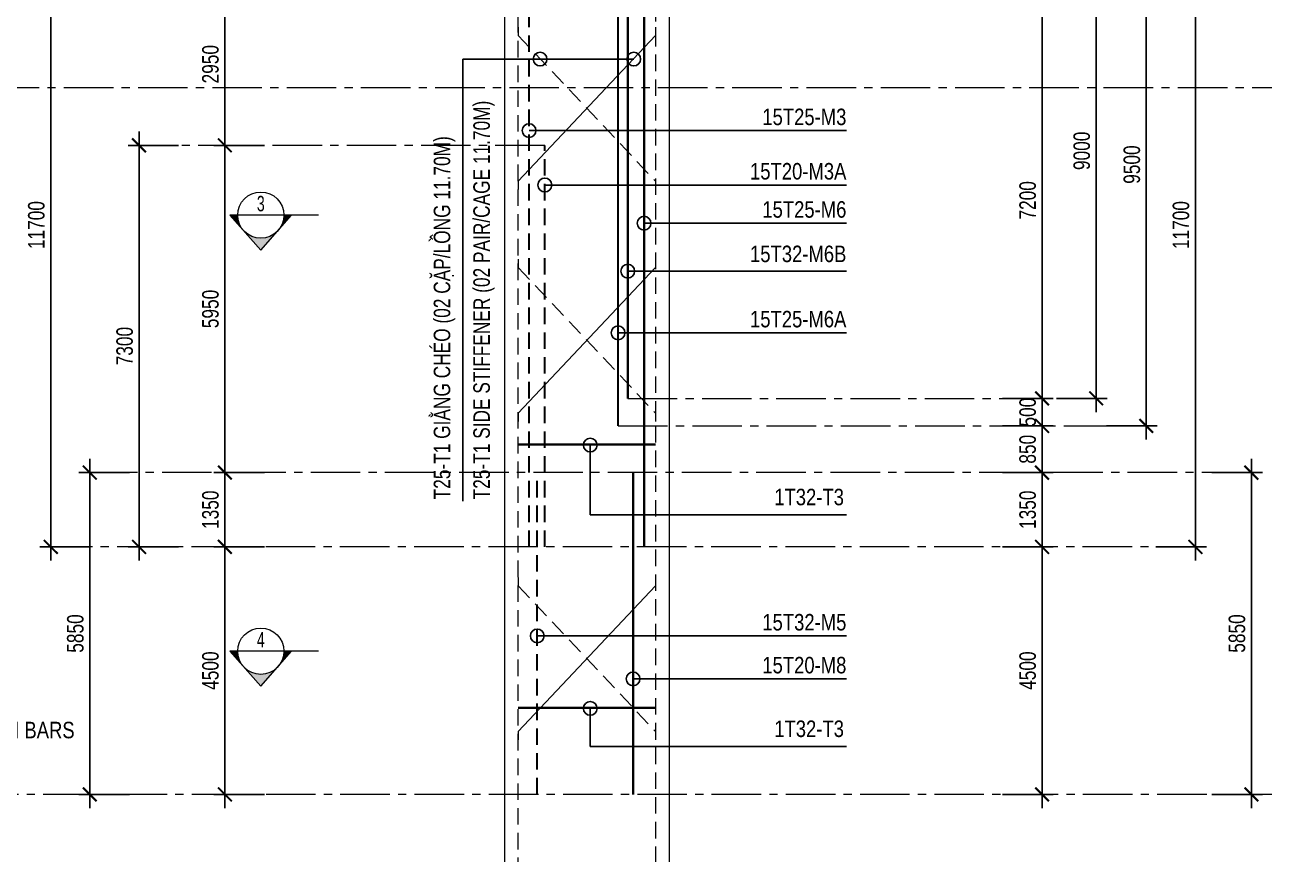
# Model space of a CAD drawing. Header units: millimetres. Extents: x 2746337 to 7547699, y -363432 to 15720.
# Drawn here: x 3076221 to 3098751, y -27087 to -12008 of the extents above; entities that cross this region are included whole.
import ezdxf
from ezdxf.enums import TextEntityAlignment as Align

# ---------------------------------------------------------------- set-up
doc = ezdxf.new("R2010")
doc.units = ezdxf.units.MM
doc.header["$LTSCALE"] = 1200
doc.header["$PDMODE"] = 3
for name, pattern in [('CENTER2', [1.125, 0.75, -0.125, 0.125, -0.125]), ('CONTINOUS', [0]), ('HIDDEN', [0.375, 0.25, -0.125])]:
    doc.linetypes.add(name, pattern=pattern)
for name, color, linetype, lineweight in [('1', 9, 'Continuous', 13), ('BOUND', 3, 'Continuous', 20), ('C1CO', 4, 'Continuous', 35), ('Grid line', 160, 'CENTER2', 5), ('HIDE', 8, 'HIDDEN', 13), ('K-THUOC', 1, 'Continuous', 18), ('LEADER', 8, 'Continuous', 9), ('T1CO', 4, 'Continuous', 20), ('T1HI', 4, 'HIDDEN', 13), ('TCCO', 4, 'Continuous', 35), ('TCHI', 4, 'HIDDEN', 30), ('TEXTMA', 2, 'Continuous', 13), ('TEXTVN', 2, 'Continuous', 20)]:
    doc.layers.add(name, color=color, linetype=linetype, lineweight=lineweight)
doc.styles.add('DB_Arial', font='arial.ttf', dxfattribs={"width": 0.8})
doc.styles.add('SMTEXT', font='arial.ttf', dxfattribs={"width": 0.75})
doc.styles.add('TEXTVN', font='VHELVCN.TTF', dxfattribs={"width": 0.8})
doc.dimstyles.new('BSV1-100', dxfattribs={"dimtxt": 300, "dimasz": 250, "dimexe": 200, "dimexo": 0, "dimgap": 108, "dimtad": 1, "dimdec": 0, "dimdsep": 46, "dimtxsty": 'SMTEXT', "dimblk": 'ARCHTICK', "dimcen": 100, "dimdle": 250, "dimclrd": 256, "dimclre": 256, "dimclrt": 1, "dimadec": 0, "dimazin": 0, "dimtfac": 1, "dimtdec": 0, "dimtix": 1, "dimtmove": 2, "dimatfit": 3, "dimfxl": 720, "dimfxlon": 1, "dimtolj": 1, "dimtzin": 0, "dimarcsym": 0})
doc.dimstyles.new('BSV25', dxfattribs={"dimtxt": 300, "dimasz": 250, "dimexe": 200, "dimexo": 0, "dimgap": 108, "dimtad": 1, "dimdec": 0, "dimlfac": 0.25, "dimdsep": 46, "dimtxsty": 'SMTEXT', "dimblk": 'ARCHTICK', "dimcen": 100, "dimdle": 250, "dimclrd": 256, "dimclre": 256, "dimclrt": 2, "dimadec": 0, "dimazin": 0, "dimtfac": 1, "dimtdec": 0, "dimtix": 1, "dimtmove": 2, "dimatfit": 3, "dimfxl": 800, "dimfxlon": 1, "dimtolj": 1, "dimtzin": 0, "dimarcsym": 0})

# ---------------------------------------------------------------- blocks, each defined once
blk = doc.blocks.new('_ArchTick')
at = {"color": 0, "linetype": 'ByBlock', "const_width": 0.15}
blk.add_lwpolyline([(-0.5, -0.5), (0.5, 0.5)], dxfattribs=at)
blk = doc.blocks.new('*D415')
at = {"layer": 'Defpoints', "color": 0, "transparency": 16777216}
for p in [(3084938, -8850), (3071129, -11850), (3084938, -11850)]:
    blk.add_point(p, dxfattribs=at)
at = {"layer": 'K-THUOC', "lineweight": -2, "transparency": 16777216}
for p, q in [((3071129, -8600), (3071129, -12100)), ((3071849, -8850), (3070929, -8850)), ((3071849, -11850), (3070929, -11850))]:
    blk.add_line(p, q, dxfattribs=at)
at = {"layer": 'K-THUOC', "lineweight": -2, "transparency": 16777216, "xscale": 250, "yscale": 250, "zscale": 250}
for p, rotation in [((3071129, -8850), 90), ((3071129, -11850), 270)]:
    blk.add_blockref('_ArchTick', p, dxfattribs=dict(at, rotation=rotation))
at = {"layer": 'K-THUOC', "color": 1, "transparency": 16777216, "char_height": 300, "attachment_point": 5, "rotation": 90, "style": 'SMTEXT'}
for s, insert in [('\\A1;T12a200-L1,L2,L3', (3071417, -10350)), ('\\A1;3000', (3070867, -10350))]:
    blk.add_mtext(s, dxfattribs=dict(at, insert=insert))
blk = doc.blocks.new('*D420')
at = {"layer": 'Defpoints', "color": 0, "transparency": 16777216}
for p in [(3084938, -11850), (3071129, -26000), (3077931, -26000)]:
    blk.add_point(p, dxfattribs=at)
at = {"layer": 'K-THUOC', "lineweight": -2, "transparency": 16777216}
for p, q in [((3071129, -11600), (3071129, -26250)), ((3071849, -11850), (3070929, -11850)), ((3071849, -26000), (3070929, -26000))]:
    blk.add_line(p, q, dxfattribs=at)
at = {"layer": 'K-THUOC', "lineweight": -2, "transparency": 16777216, "xscale": 250, "yscale": 250, "zscale": 250}
for p, rotation in [((3071129, -11850), 90), ((3071129, -26000), 270)]:
    blk.add_blockref('_ArchTick', p, dxfattribs=dict(at, rotation=rotation))
at = {"layer": 'K-THUOC', "color": 1, "transparency": 16777216, "char_height": 300, "attachment_point": 5, "rotation": 90, "style": 'SMTEXT'}
for s, insert in [('\\A1;T12a300-L1,L2,L3', (3071417, -18925)), ('\\A1;14150', (3070868, -18925))]:
    blk.add_mtext(s, dxfattribs=dict(at, insert=insert))
blk = doc.blocks.new('SIGSEC')
at = {"layer": '1', "lineweight": 9}
h = blk.add_hatch(color=256, dxfattribs=at)
h.dxf.hatch_style = 1
h.paths.add_polyline_path([(-420, 0), (-560, 0), (-315, -278, -0.182676)])
h = blk.add_hatch(color=256, dxfattribs=at)
h.dxf.hatch_style = 1
h.paths.add_polyline_path([(560, 0), (420, 0, -0.182676), (315, -278)])
h = blk.add_hatch(color=256, dxfattribs=at)
h.dxf.hatch_style = 1
h.paths.add_polyline_path([(315, -278, -0.451416), (-315, -278), (0, -635)])
at = {"layer": '1', "lineweight": 9, "elevation": 0}
blk.add_lwpolyline([(1050, 0), (-560, 0), (0, -635), (560, 0)], dxfattribs=at)
at = {"layer": '1', "lineweight": 9}
blk.add_circle((0, 0), 420, dxfattribs=at)
at = {"layer": 'BOUND', "lineweight": 9, "style": 'TEXTVN', "width": 0.8}
blk.add_attdef('SEC', text='', height=280, dxfattribs=at).set_placement((0, 210, 0), align=Align.MIDDLE_CENTER)
blk = doc.blocks.new('*D423')
at = {"layer": 'Defpoints', "color": 0, "transparency": 16777216}
for p in [(3101550, -9350), (3070113, -13150), (3102807, -13150)]:
    blk.add_point(p, dxfattribs=at)
at = {"layer": 'K-THUOC', "lineweight": -2, "transparency": 16777216}
for p, q in [((3070113, -9100), (3070113, -13400)), ((3070833, -9350), (3069913, -9350)), ((3070833, -13150), (3069913, -13150))]:
    blk.add_line(p, q, dxfattribs=at)
at = {"layer": 'K-THUOC', "lineweight": -2, "transparency": 16777216, "xscale": 250, "yscale": 250, "zscale": 250}
for p, rotation in [((3070113, -9350), 90), ((3070113, -13150), 270)]:
    blk.add_blockref('_ArchTick', p, dxfattribs=dict(at, rotation=rotation))
at = {"layer": 'K-THUOC', "color": 1, "transparency": 16777216, "insert": (3069852, -11250), "char_height": 300, "attachment_point": 5, "rotation": 90, "style": 'SMTEXT'}
blk.add_mtext('\\A1;3800', dxfattribs=at)
blk = doc.blocks.new('*D388')
at = {"layer": 'Defpoints', "color": 0, "transparency": 16777216}
for p in [(3087938, -11600), (3087938, -18800), (3094713, -18800)]:
    blk.add_point(p, dxfattribs=at)
at = {"layer": 'K-THUOC', "lineweight": -2, "transparency": 16777216}
for p, q in [((3094713, -11350), (3094713, -19050)), ((3093993, -11600), (3094913, -11600)), ((3093993, -18800), (3094913, -18800))]:
    blk.add_line(p, q, dxfattribs=at)
at = {"layer": 'K-THUOC', "lineweight": -2, "transparency": 16777216, "xscale": 250, "yscale": 250, "zscale": 250}
for p, rotation in [((3094713, -11600), 90), ((3094713, -18800), 270)]:
    blk.add_blockref('_ArchTick', p, dxfattribs=dict(at, rotation=rotation))
at = {"layer": 'K-THUOC', "color": 1, "transparency": 16777216, "insert": (3094452, -15200), "char_height": 300, "attachment_point": 5, "rotation": 90, "style": 'SMTEXT'}
blk.add_mtext('\\A1;7200', dxfattribs=at)
blk = doc.blocks.new('*D389')
at = {"layer": 'Defpoints', "color": 0, "transparency": 16777216}
for p in [(3087938, -19300), (3087938, -20150), (3094713, -20150)]:
    blk.add_point(p, dxfattribs=at)
at = {"layer": 'K-THUOC', "lineweight": -2, "transparency": 16777216}
for p, q in [((3094713, -19050), (3094713, -20400)), ((3093993, -19300), (3094913, -19300)), ((3093993, -20150), (3094913, -20150))]:
    blk.add_line(p, q, dxfattribs=at)
at = {"layer": 'K-THUOC', "lineweight": -2, "transparency": 16777216, "xscale": 250, "yscale": 250, "zscale": 250}
for p, rotation in [((3094713, -19300), 90), ((3094713, -20150), 270)]:
    blk.add_blockref('_ArchTick', p, dxfattribs=dict(at, rotation=rotation))
at = {"layer": 'K-THUOC', "color": 1, "transparency": 16777216, "insert": (3094452, -19725), "char_height": 300, "attachment_point": 5, "rotation": 90, "style": 'SMTEXT'}
blk.add_mtext('\\A1;850', dxfattribs=at)
blk = doc.blocks.new('*D390')
at = {"layer": 'Defpoints', "color": 0, "transparency": 16777216}
for p in [(3087938, -20150), (3087938, -21500), (3094713, -21500)]:
    blk.add_point(p, dxfattribs=at)
at = {"layer": 'K-THUOC', "lineweight": -2, "transparency": 16777216}
for p, q in [((3094713, -19900), (3094713, -21750)), ((3093993, -20150), (3094913, -20150)), ((3093993, -21500), (3094913, -21500))]:
    blk.add_line(p, q, dxfattribs=at)
at = {"layer": 'K-THUOC', "lineweight": -2, "transparency": 16777216, "xscale": 250, "yscale": 250, "zscale": 250}
for p, rotation in [((3094713, -20150), 90), ((3094713, -21500), 270)]:
    blk.add_blockref('_ArchTick', p, dxfattribs=dict(at, rotation=rotation))
at = {"layer": 'K-THUOC', "color": 1, "transparency": 16777216, "insert": (3094452, -20825), "char_height": 300, "attachment_point": 5, "rotation": 90, "style": 'SMTEXT'}
blk.add_mtext('\\A1;1350', dxfattribs=at)
blk = doc.blocks.new('*D391')
at = {"layer": 'Defpoints', "color": 0, "transparency": 16777216}
for p in [(3087588, -21500), (3087938, -26000), (3094713, -26000)]:
    blk.add_point(p, dxfattribs=at)
at = {"layer": 'K-THUOC', "lineweight": -2, "transparency": 16777216}
for p, q in [((3094713, -21250), (3094713, -26250)), ((3093993, -21500), (3094913, -21500)), ((3093993, -26000), (3094913, -26000))]:
    blk.add_line(p, q, dxfattribs=at)
at = {"layer": 'K-THUOC', "lineweight": -2, "transparency": 16777216, "xscale": 250, "yscale": 250, "zscale": 250}
for p, rotation in [((3094713, -21500), 90), ((3094713, -26000), 270)]:
    blk.add_blockref('_ArchTick', p, dxfattribs=dict(at, rotation=rotation))
at = {"layer": 'K-THUOC', "color": 1, "transparency": 16777216, "insert": (3094452, -23750), "char_height": 300, "attachment_point": 5, "rotation": 90, "style": 'SMTEXT'}
blk.add_mtext('\\A1;4500', dxfattribs=at)
blk = doc.blocks.new('*D392')
at = {"layer": 'Defpoints', "color": 0, "transparency": 16777216}
for p in [(3087438, -20150), (3098518, -20150), (3087438, -26000)]:
    blk.add_point(p, dxfattribs=at)
at = {"layer": 'K-THUOC', "lineweight": -2, "transparency": 16777216}
for p, q in [((3098518, -26250), (3098518, -19900)), ((3097798, -20150), (3098718, -20150)), ((3097798, -26000), (3098718, -26000))]:
    blk.add_line(p, q, dxfattribs=at)
at = {"layer": 'K-THUOC', "lineweight": -2, "transparency": 16777216, "xscale": 250, "yscale": 250, "zscale": 250}
for p, rotation in [((3098518, -20150), 90), ((3098518, -26000), 270)]:
    blk.add_blockref('_ArchTick', p, dxfattribs=dict(at, rotation=rotation))
at = {"layer": 'K-THUOC', "color": 1, "transparency": 16777216, "insert": (3098257, -23075), "char_height": 300, "attachment_point": 5, "rotation": 90, "style": 'SMTEXT'}
blk.add_mtext('\\A1;5850', dxfattribs=at)
blk = doc.blocks.new('*D393')
at = {"layer": 'Defpoints', "color": 0, "transparency": 16777216}
for p in [(3086887, -9800), (3097500, -9800), (3086887, -21500)]:
    blk.add_point(p, dxfattribs=at)
at = {"layer": 'K-THUOC', "lineweight": -2, "transparency": 16777216}
for p, q in [((3097500, -21750), (3097500, -9550)), ((3096780, -9800), (3097700, -9800)), ((3096780, -21500), (3097700, -21500))]:
    blk.add_line(p, q, dxfattribs=at)
at = {"layer": 'K-THUOC', "lineweight": -2, "transparency": 16777216, "xscale": 250, "yscale": 250, "zscale": 250}
for p, rotation in [((3097500, -9800), 90), ((3097500, -21500), 270)]:
    blk.add_blockref('_ArchTick', p, dxfattribs=dict(at, rotation=rotation))
at = {"layer": 'K-THUOC', "color": 1, "transparency": 16777216, "insert": (3097239, -15650), "char_height": 300, "attachment_point": 5, "rotation": 90, "style": 'SMTEXT'}
blk.add_mtext('\\A1;11700', dxfattribs=at)
blk = doc.blocks.new('*D396')
at = {"layer": 'Defpoints', "color": 0, "transparency": 16777216}
for p in [(3087007, -9800), (3096607, -9800), (3087007, -19300)]:
    blk.add_point(p, dxfattribs=at)
at = {"layer": 'K-THUOC', "lineweight": -2, "transparency": 16777216}
for p, q in [((3096607, -19550), (3096607, -9550)), ((3095887, -9800), (3096807, -9800)), ((3095887, -19300), (3096807, -19300))]:
    blk.add_line(p, q, dxfattribs=at)
at = {"layer": 'K-THUOC', "lineweight": -2, "transparency": 16777216, "xscale": 250, "yscale": 250, "zscale": 250}
for p, rotation in [((3096607, -9800), 90), ((3096607, -19300), 270)]:
    blk.add_blockref('_ArchTick', p, dxfattribs=dict(at, rotation=rotation))
at = {"layer": 'K-THUOC', "color": 1, "transparency": 16777216, "insert": (3096346, -14550), "char_height": 300, "attachment_point": 5, "rotation": 90, "style": 'SMTEXT'}
blk.add_mtext('\\A1;9500', dxfattribs=at)
blk = doc.blocks.new('*D397')
at = {"layer": 'Defpoints', "color": 0, "transparency": 16777216}
for p in [(3087181, -9800), (3095697, -9800), (3087181, -18800)]:
    blk.add_point(p, dxfattribs=at)
at = {"layer": 'K-THUOC', "lineweight": -2, "transparency": 16777216}
for p, q in [((3095697, -19050), (3095697, -9550)), ((3094977, -9800), (3095897, -9800)), ((3094977, -18800), (3095897, -18800))]:
    blk.add_line(p, q, dxfattribs=at)
at = {"layer": 'K-THUOC', "lineweight": -2, "transparency": 16777216, "xscale": 250, "yscale": 250, "zscale": 250}
for p, rotation in [((3095697, -9800), 90), ((3095697, -18800), 270)]:
    blk.add_blockref('_ArchTick', p, dxfattribs=dict(at, rotation=rotation))
at = {"layer": 'K-THUOC', "color": 1, "transparency": 16777216, "insert": (3095435, -14300), "char_height": 300, "attachment_point": 5, "rotation": 90, "style": 'SMTEXT'}
blk.add_mtext('\\A1;9000', dxfattribs=at)
blk = doc.blocks.new('*D400')
at = {"layer": 'Defpoints', "color": 0, "transparency": 16777216}
for p in [(3084914, -11250), (3079858, -14200), (3084914, -14200)]:
    blk.add_point(p, dxfattribs=at)
at = {"layer": 'K-THUOC', "lineweight": -2, "transparency": 16777216}
for p, q in [((3079858, -11000), (3079858, -14450)), ((3080578, -11250), (3079658, -11250)), ((3080578, -14200), (3079658, -14200))]:
    blk.add_line(p, q, dxfattribs=at)
at = {"layer": 'K-THUOC', "lineweight": -2, "transparency": 16777216, "xscale": 250, "yscale": 250, "zscale": 250}
for p, rotation in [((3079858, -11250), 90), ((3079858, -14200), 270)]:
    blk.add_blockref('_ArchTick', p, dxfattribs=dict(at, rotation=rotation))
at = {"layer": 'K-THUOC', "color": 1, "transparency": 16777216, "insert": (3079597, -12725), "char_height": 300, "attachment_point": 5, "rotation": 90, "style": 'SMTEXT'}
blk.add_mtext('\\A1;2950', dxfattribs=at)
blk = doc.blocks.new('*D401')
at = {"layer": 'Defpoints', "color": 0, "transparency": 16777216}
for p in [(3084914, -21500), (3079858, -26000), (3084914, -26000)]:
    blk.add_point(p, dxfattribs=at)
at = {"layer": 'K-THUOC', "lineweight": -2, "transparency": 16777216}
for p, q in [((3079858, -21250), (3079858, -26250)), ((3080578, -21500), (3079658, -21500)), ((3080578, -26000), (3079658, -26000))]:
    blk.add_line(p, q, dxfattribs=at)
at = {"layer": 'K-THUOC', "lineweight": -2, "transparency": 16777216, "xscale": 250, "yscale": 250, "zscale": 250}
for p, rotation in [((3079858, -21500), 90), ((3079858, -26000), 270)]:
    blk.add_blockref('_ArchTick', p, dxfattribs=dict(at, rotation=rotation))
at = {"layer": 'K-THUOC', "color": 1, "transparency": 16777216, "insert": (3079597, -23750), "char_height": 300, "attachment_point": 5, "rotation": 90, "style": 'SMTEXT'}
blk.add_mtext('\\A1;4500', dxfattribs=at)
blk = doc.blocks.new('*D402')
at = {"layer": 'Defpoints', "color": 0, "transparency": 16777216}
for p in [(3076693, -9800), (3085114, -9800), (3085114, -21500)]:
    blk.add_point(p, dxfattribs=at)
at = {"layer": 'K-THUOC', "lineweight": -2, "transparency": 16777216}
for p, q in [((3076693, -21750), (3076693, -9550)), ((3077413, -9800), (3076493, -9800)), ((3077413, -21500), (3076493, -21500))]:
    blk.add_line(p, q, dxfattribs=at)
at = {"layer": 'K-THUOC', "lineweight": -2, "transparency": 16777216, "xscale": 250, "yscale": 250, "zscale": 250}
for p, rotation in [((3076693, -9800), 90), ((3076693, -21500), 270)]:
    blk.add_blockref('_ArchTick', p, dxfattribs=dict(at, rotation=rotation))
at = {"layer": 'K-THUOC', "color": 1, "transparency": 16777216, "insert": (3076432, -15650), "char_height": 300, "attachment_point": 5, "rotation": 90, "style": 'SMTEXT'}
blk.add_mtext('\\A1;11700', dxfattribs=at)
blk = doc.blocks.new('*D410')
at = {"layer": 'Defpoints', "color": 0, "transparency": 16777216}
for p in [(3102566, -500), (3097019, -26000), (3107734, -26000)]:
    blk.add_point(p, dxfattribs=at)
at = {"layer": 'K-THUOC', "lineweight": -2, "transparency": 16777216}
for p, q in [((3107734, -250), (3107734, -26250)), ((3107014, -500), (3107934, -500)), ((3107014, -26000), (3107934, -26000))]:
    blk.add_line(p, q, dxfattribs=at)
at = {"layer": 'K-THUOC', "lineweight": -2, "transparency": 16777216, "xscale": 250, "yscale": 250, "zscale": 250}
for p, rotation in [((3107734, -500), 90), ((3107734, -26000), 270)]:
    blk.add_blockref('_ArchTick', p, dxfattribs=dict(at, rotation=rotation))
at = {"layer": 'K-THUOC', "color": 1, "transparency": 16777216, "insert": (3107473, -13250), "char_height": 300, "attachment_point": 5, "rotation": 90, "style": 'SMTEXT'}
blk.add_mtext('\\A1;25500', dxfattribs=at)
blk = doc.blocks.new('*D411')
at = {"layer": 'Defpoints', "color": 0, "transparency": 16777216}
for p in [(3097019, -26000), (3098591, -45000), (3107734, -45000)]:
    blk.add_point(p, dxfattribs=at)
at = {"layer": 'K-THUOC', "lineweight": -2, "transparency": 16777216}
for p, q in [((3107734, -25750), (3107734, -45250)), ((3107014, -26000), (3107934, -26000)), ((3107014, -45000), (3107934, -45000))]:
    blk.add_line(p, q, dxfattribs=at)
at = {"layer": 'K-THUOC', "lineweight": -2, "transparency": 16777216, "xscale": 250, "yscale": 250, "zscale": 250}
for p, rotation in [((3107734, -26000), 90), ((3107734, -45000), 270)]:
    blk.add_blockref('_ArchTick', p, dxfattribs=dict(at, rotation=rotation))
at = {"layer": 'K-THUOC', "color": 1, "transparency": 16777216, "insert": (3107473, -35500), "char_height": 300, "attachment_point": 5, "rotation": 90, "style": 'SMTEXT'}
blk.add_mtext('\\A1;19000', dxfattribs=at)
blk = doc.blocks.new('*D412')
at = {"layer": 'Defpoints', "color": 0, "transparency": 16777216}
for p in [(3101766, 0), (3108795, 0), (3097019, -26000)]:
    blk.add_point(p, dxfattribs=at)
at = {"layer": 'K-THUOC', "lineweight": -2, "transparency": 16777216}
for p, q in [((3108795, -26250), (3108795, 250)), ((3108075, 0), (3108995, 0)), ((3108075, -26000), (3108995, -26000))]:
    blk.add_line(p, q, dxfattribs=at)
at = {"layer": 'K-THUOC', "lineweight": -2, "transparency": 16777216, "xscale": 250, "yscale": 250, "zscale": 250}
for p, rotation in [((3108795, 0), 90), ((3108795, -26000), 270)]:
    blk.add_blockref('_ArchTick', p, dxfattribs=dict(at, rotation=rotation))
at = {"layer": 'K-THUOC', "color": 1, "transparency": 16777216, "insert": (3108533, -13000), "char_height": 300, "attachment_point": 5, "rotation": 90, "style": 'SMTEXT'}
blk.add_mtext('\\A1;26000', dxfattribs=at)
blk = doc.blocks.new('lop1-type2')
at = {"layer": 'C1CO'}
for p, q in [((2730241, 450), (2730241, -4100)), ((2730091, -2600), (2730091, -11600)), ((2730241, -9800), (2730241, -21500)), ((2730041, -20150), (2730041, -26000))]:
    blk.add_line(p, q, dxfattribs=at)
at = {"layer": 'TCCO'}
blk.add_line((2729944, -9800), (2729944, -18800), dxfattribs=at)
blk = doc.blocks.new('*D376')
at = {"layer": 'Defpoints', "color": 0, "transparency": 16777216}
for p in [(3084938, -14200), (3079858, -20150), (3084938, -20150)]:
    blk.add_point(p, dxfattribs=at)
at = {"layer": 'K-THUOC', "lineweight": -2, "transparency": 16777216}
for p, q in [((3079858, -13950), (3079858, -20400)), ((3080578, -14200), (3079658, -14200)), ((3080578, -20150), (3079658, -20150))]:
    blk.add_line(p, q, dxfattribs=at)
at = {"layer": 'K-THUOC', "lineweight": -2, "transparency": 16777216, "xscale": 250, "yscale": 250, "zscale": 250}
for p, rotation in [((3079858, -14200), 90), ((3079858, -20150), 270)]:
    blk.add_blockref('_ArchTick', p, dxfattribs=dict(at, rotation=rotation))
at = {"layer": 'K-THUOC', "color": 1, "transparency": 16777216, "insert": (3079597, -17175), "char_height": 300, "attachment_point": 5, "rotation": 90, "style": 'SMTEXT'}
blk.add_mtext('\\A1;5950', dxfattribs=at)
blk = doc.blocks.new('*D375')
at = {"layer": 'Defpoints', "color": 0, "transparency": 16777216}
for p in [(3085488, -20150), (3079858, -21500), (3085488, -21500)]:
    blk.add_point(p, dxfattribs=at)
at = {"layer": 'K-THUOC', "lineweight": -2, "transparency": 16777216}
for p, q in [((3079858, -19900), (3079858, -21750)), ((3080578, -20150), (3079658, -20150)), ((3080578, -21500), (3079658, -21500))]:
    blk.add_line(p, q, dxfattribs=at)
at = {"layer": 'K-THUOC', "lineweight": -2, "transparency": 16777216, "xscale": 250, "yscale": 250, "zscale": 250}
for p, rotation in [((3079858, -20150), 90), ((3079858, -21500), 270)]:
    blk.add_blockref('_ArchTick', p, dxfattribs=dict(at, rotation=rotation))
at = {"layer": 'K-THUOC', "color": 1, "transparency": 16777216, "insert": (3079597, -20825), "char_height": 300, "attachment_point": 5, "rotation": 90, "style": 'SMTEXT'}
blk.add_mtext('\\A1;1350', dxfattribs=at)
blk = doc.blocks.new('*D381')
at = {"layer": 'Defpoints', "color": 0, "transparency": 16777216}
for p in [(3077402, -20150), (3085645, -20150), (3085645, -26000)]:
    blk.add_point(p, dxfattribs=at)
at = {"layer": 'K-THUOC', "lineweight": -2, "transparency": 16777216}
for p, q in [((3077402, -26250), (3077402, -19900)), ((3078122, -20150), (3077202, -20150)), ((3078122, -26000), (3077202, -26000))]:
    blk.add_line(p, q, dxfattribs=at)
at = {"layer": 'K-THUOC', "lineweight": -2, "transparency": 16777216, "xscale": 250, "yscale": 250, "zscale": 250}
for p, rotation in [((3077402, -20150), 90), ((3077402, -26000), 270)]:
    blk.add_blockref('_ArchTick', p, dxfattribs=dict(at, rotation=rotation))
at = {"layer": 'K-THUOC', "color": 1, "transparency": 16777216, "insert": (3077141, -23075), "char_height": 300, "attachment_point": 5, "rotation": 90, "style": 'SMTEXT'}
blk.add_mtext('\\A1;5850', dxfattribs=at)
blk = doc.blocks.new('*D490')
at = {"layer": 'Defpoints', "color": 0, "transparency": 16777216}
for p in [(3087938, -18800), (3087938, -19300), (3094713, -19300)]:
    blk.add_point(p, dxfattribs=at)
at = {"layer": 'K-THUOC', "lineweight": -2, "transparency": 16777216}
for p, q in [((3094713, -18800), (3094713, -18550)), ((3093993, -18800), (3094913, -18800)), ((3094713, -18800), (3094713, -19300)), ((3093993, -19300), (3094913, -19300)), ((3094713, -19300), (3094713, -19550))]:
    blk.add_line(p, q, dxfattribs=at)
at = {"layer": 'K-THUOC', "lineweight": -2, "transparency": 16777216, "xscale": 250, "yscale": 250, "zscale": 250}
for p, rotation in [((3094713, -18800), 270), ((3094713, -19300), 90)]:
    blk.add_blockref('_ArchTick', p, dxfattribs=dict(at, rotation=rotation))
at = {"layer": 'K-THUOC', "color": 1, "transparency": 16777216, "insert": (3094452, -19050), "char_height": 300, "attachment_point": 5, "rotation": 90, "style": 'SMTEXT'}
blk.add_mtext('\\A1;500', dxfattribs=at)
blk = doc.blocks.new('*D491')
at = {"layer": 'Defpoints', "color": 0, "transparency": 16777216}
for p in [(3082880, -14200), (3078298, -21500), (3082880, -21500)]:
    blk.add_point(p, dxfattribs=at)
at = {"layer": 'K-THUOC', "lineweight": -2, "transparency": 16777216}
for p, q in [((3078298, -13950), (3078298, -21750)), ((3079018, -14200), (3078098, -14200)), ((3079018, -21500), (3078098, -21500))]:
    blk.add_line(p, q, dxfattribs=at)
at = {"layer": 'K-THUOC', "lineweight": -2, "transparency": 16777216, "xscale": 250, "yscale": 250, "zscale": 250}
for p, rotation in [((3078298, -14200), 90), ((3078298, -21500), 270)]:
    blk.add_blockref('_ArchTick', p, dxfattribs=dict(at, rotation=rotation))
at = {"layer": 'K-THUOC', "color": 1, "transparency": 16777216, "insert": (3078037, -17850), "char_height": 300, "attachment_point": 5, "rotation": 90, "style": 'SMTEXT'}
blk.add_mtext('\\A1;7300', dxfattribs=at)

msp = doc.modelspace()

# ---------------------------------------------------------------- linework, layer by layer
at = {"layer": 'BOUND'}
msp.add_line((3084938.2, 410), (3084938.2, -45000), dxfattribs=at)
msp.add_lwpolyline([(3084938.2, -45000), (3087938.2, -45000), (3087938.2, -500), (3084938.2, -500)], close=True, dxfattribs=at)
at = {"layer": 'C1CO'}
for p, q in [((3085188.2, -19638.2), (3087688.2, -19638.2)), ((3085188.2, -24424), (3087688.2, -24424))]:
    msp.add_line(p, q, dxfattribs=at)
at = {"layer": 'Grid line', "color": 2}
msp.add_line((3066131.5, -13150), (3102634.3, -13150), dxfattribs=at)
at = {"layer": 'Grid line'}
for p, q in [((3085673.9, -14200), (3079045.3, -14200)), ((3087181.4, -18800), (3095896.7, -18800)), ((3087006.6, -19300), (3096075.7, -19300)), ((3098517.8, -20150.4), (3078123.1, -20150.4)), ((3097699.8, -21500.4), (3076493.3, -21500.4)), ((3107156.3, -26000), (3071488.2, -26000))]:
    msp.add_line(p, q, dxfattribs=at)
at = {"layer": 'HIDE'}
for p, q in [((3085188.2, -45000), (3085188.2, 500)), ((3087688.2, 500), (3087688.2, -45000))]:
    msp.add_line(p, q, dxfattribs=at)
at = {"layer": 'T1CO'}
for points in [[(3087688.2, -12050.3), (3087688.2, -12200.3), (3085188.2, -14850.3), (3085188.2, -15000.3)], [(3087688.2, -16270.8), (3087688.2, -16420.8), (3085188.2, -19070.8), (3085188.2, -19220.8)], [(3087688.2, -22055.7), (3087688.2, -22205.7), (3085188.2, -24855.7), (3085188.2, -25005.7)]]:
    msp.add_lwpolyline(points, dxfattribs=at)
at = {"layer": 'T1HI'}
for points in [[(3085188.2, -12050.3), (3085188.2, -12200.3), (3087688.2, -14850.3), (3087688.2, -15000.3)], [(3085188.2, -16270.8), (3085188.2, -16420.8), (3087688.2, -19070.8), (3087688.2, -19220.8)], [(3085188.2, -22055.7), (3085188.2, -22205.7), (3087688.2, -24855.7), (3087688.2, -25005.7)]]:
    msp.add_lwpolyline(points, dxfattribs=at)
at = {"layer": 'TCHI', "linetype": 'HIDDEN'}
for p, q in [((3085387.8, -21500), (3085387.8, -9800)), ((3085537.8, -26000), (3085537.8, -20150))]:
    msp.add_line(p, q, dxfattribs=at)
at = {"layer": 'TCHI', "color": 6, "linetype": 'CONTINOUS'}
msp.add_line((3087006.6, -19300), (3087006.6, -9800.3), dxfattribs=at)
at = {"layer": 'TCHI', "color": 6, "linetype": 'HIDDEN'}
msp.add_line((3085673.9, -21500.4), (3085673.9, -14200), dxfattribs=at)

# ---------------------------------------------------------------- block references
msp.add_blockref('lop1-type2', (357237.4, 0))
at = {"layer": '1', "lineweight": 20}
for p, values in [((3080511.1, -15469), {'SEC': '3'}), ((3080511.1, -23397.2, 0), {'SEC': '4'})]:
    msp.add_blockref('SIGSEC', p, dxfattribs=at).add_auto_attribs(values)

# ---------------------------------------------------------------- texts
at = {"layer": 'TEXTMA', "style": 'DB_Arial', "width": 0.8}
for s, p in [('15T25-M3', (3091155.9, -13832.4)), ('15T20-M3A', (3091155.9, -14821)), ('15T25-M6', (3091155.9, -15515.6)), ('15T32-M6B', (3091155.9, -16323.2)), ('15T25-M6A', (3091155.9, -17508.9)), ('1T32-T3', (3091111.7, -20743.8)), ('15T32-M5', (3091155.9, -23019.7)), ('15T20-M8', (3091155.9, -23799.8)), ('1T32-T3', (3091111.7, -24956.7))]:
    msp.add_text(s, height=300, rotation=360, dxfattribs=at).set_placement(p, align=Align.RIGHT)
at = {"layer": 'TEXTVN', "lineweight": 20, "style": 'SMTEXT', "width": 0.75}
for s, p in [('T25-T1 SIDE STIFFENER (02 PAIR/CAGE 11.70M)', (3084674.7, -20635.9)), ('T25-T1 GIẰNG CHÉO (02 CẶP/LỒNG 11.70M)', (3083954.7, -20635.9))]:
    msp.add_text(s, height=300, rotation=90, dxfattribs=at).set_placement(p)
at = {"layer": 'TEXTVN', "style": 'DB_Arial', "width": 0.8}
msp.add_text('BOTTOM LEVEL OF MAIN BARS', height=300, dxfattribs=at).set_placement((3072060.5, -24980))

# ---------------------------------------------------------------- dimensions: what is measured, and where the dimension line sits
at = {"layer": 'K-THUOC'}
for base, p1, p2, picture, middle in [((3108794.6, 0), (3097019.2, -26000), (3101765.9, 0), '*D412', (3108533.5, -13000)), ((3107733.8, -26000), (3102565.9, -500), (3097019.2, -26000), '*D410', (3107472.6, -13250)), ((3070113.3, -13150), (3101550.2, -9350), (3102806.7, -13150), '*D423', (3069852, -11250)), ((3076693.3, -9800), (3085113.8, -21500), (3085113.8, -9800), '*D402', (3076432.1, -15650)), ((3097499.8, -9800.3), (3086886.7, -21500), (3086886.7, -9800.3), '*D393', (3097238.6, -15650.2)), ((3096607.2693, -9800.4881), (3087006.6443, -19300), (3087006.6432, -9800.4881), '*D396', (3096346.0974, -14550.244)), ((3095696.6552, -9800.4904), (3087181.3592, -18800), (3087181.3592, -9800.4904), '*D397', (3095435.4833, -14300.2452)), ((3079858, -14200), (3084913.8, -11250.3), (3084913.8, -14200), '*D400', (3079596.8, -12725.2)), ((3094713.1, -18800), (3087938.2, -11600.3), (3087938.2, -18800), '*D388', (3094452, -15200.2)), ((3078297.9, -21500), (3082880, -14200), (3082880, -21500), '*D491', (3078036.7, -17850)), ((3079858, -20150.4), (3084938.2, -14200), (3084938.2, -20150.4), '*D376', (3079596.8, -17175.2)), ((3094713.1, -19299.6), (3087938.2, -18800), (3087938.2, -19299.6), '*D490', (3094452, -19049.8)), ((3094713.1, -20150), (3087938.2, -19300), (3087938.2, -20150), '*D389', (3094452, -19725)), ((3077402.3, -20150), (3085645.2, -26000), (3085645.2, -20150), '*D381', (3077141.1, -23075)), ((3079858, -21500.4), (3085487.8, -20150.4), (3085487.8, -21500.4), '*D375', (3079596.7, -20825.4)), ((3098517.8, -20150), (3087438.2, -26000), (3087438.2, -20150), '*D392', (3098256.7, -23075)), ((3094713.1, -21500), (3087938.2, -20150), (3087938.2, -21500), '*D390', (3094451.9, -20825)), ((3079858, -26000), (3084913.8, -21500), (3084913.8, -26000), '*D401', (3079596.8, -23750)), ((3094713.1, -26000), (3087588.2, -21500), (3087938.2, -26000), '*D391', (3094452, -23750)), ((3107733.8, -45000), (3097019.2, -26000), (3098590.9, -45000), '*D411', (3107472.6, -35500))]:
    dim = msp.add_linear_dim(base=base, p1=p1, p2=p2, angle=90, dimstyle='BSV1-100', dxfattribs=at)
    dim.commit()
    dim.dimension.update_dxf_attribs({"geometry": picture, "text_midpoint": middle})
for base, p1, p2, text, picture, middle in [((3071128.7, -11850), (3084938.2, -8850), (3084938.2, -11850), '<>\\XT12a200-L1,L2,L3', '*D415', (3071128.7, -10350)), ((3071128.7, -26000), (3084938.2, -11850), (3077931.4, -26000), '<>\\XT12a300-L1,L2,L3', '*D420', (3071128.7, -18925))]:
    dim = msp.add_linear_dim(base=base, p1=p1, p2=p2, angle=90, text=text, dimstyle='BSV1-100', dxfattribs=at)
    dim.commit()
    dim.dimension.update_dxf_attribs({"geometry": picture, "text_midpoint": middle})

# ---------------------------------------------------------------- leaders
at = {"layer": 'LEADER'}
for points in [[(3087289.6, -12631.5), (3084181.7, -12631.5), (3084181.7, -18631.5)], [(3085586.8, -12631.5), (3084181.7, -12631.5), (3084181.7, -20669.5)], [(3085387.8, -13932.4), (3091155.9, -13932.4)], [(3085673.9, -14921), (3091155.9, -14921)], [(3087478.1, -15615.6), (3091155.9, -15615.6)], [(3087181.4, -16487.7), (3091155.9, -16487.7)], [(3087006.6, -17608.9), (3091155.9, -17608.9)], [(3086499.6, -19650), (3086499.6, -20915.3), (3091155.9, -20915.3)], [(3085537.8, -23119.7), (3091155.9, -23119.7)], [(3087278.1, -23899.8), (3091155.9, -23899.8)], [(3086499.6, -24435.9), (3086499.6, -25128.3), (3091155.9, -25128.3)]]:
    msp.add_leader(points, dimstyle='BSV25', override={"dimldrblk": 'Origin'}, dxfattribs=at)

doc.saveas('drawing.dxf')
